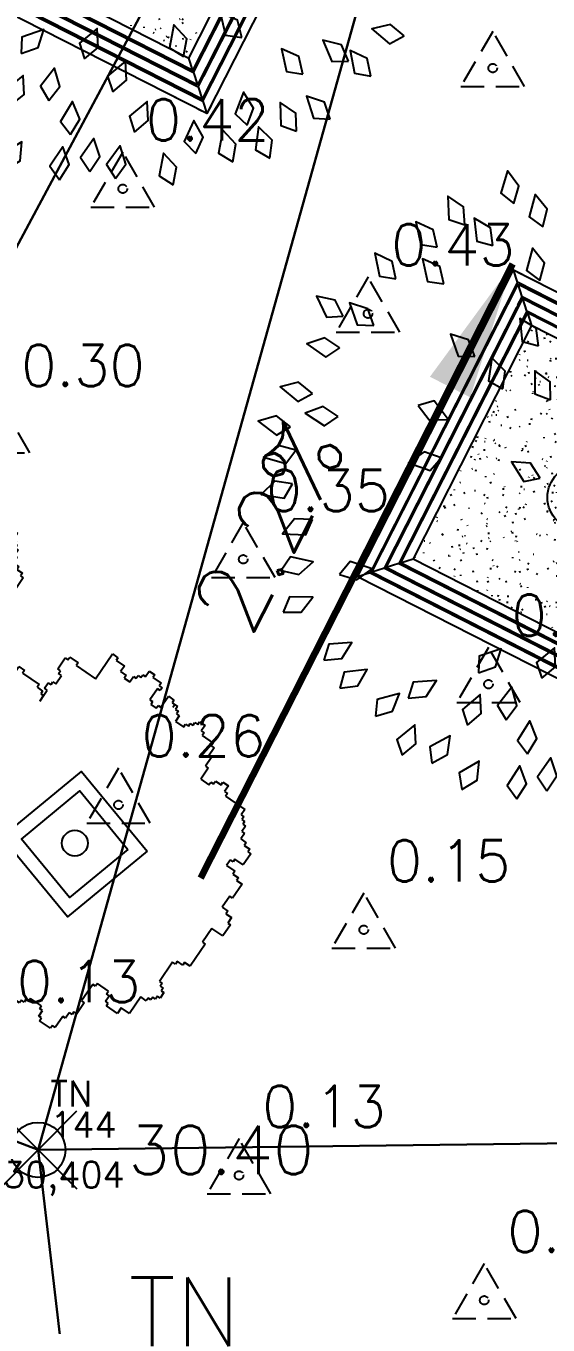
# Model space of a CAD drawing. Header units: metres. Extents: x 543100 to 543604, y 9574012 to 9574398.
# Drawn here: x 543233.79 to 543241.38, y 9574133.65 to 9574152.51 of the extents above; entities that cross this region are included whole.
import ezdxf

# ---------------------------------------------------------------- set-up
doc = ezdxf.new("R2010")
doc.units = ezdxf.units.M
doc.header["$LTSCALE"] = 0.1
doc.linetypes.add('CONTINUO', pattern=[0])
doc.linetypes.add('DASHED2', pattern=[9.524999999999999, 6.35, -3.175])
for name, color, linetype in [('###C_TOPO_TEXT', 7, 'Continuous'), ('_TN', 2, 'CONTINUO'), ('C-TOPO-TEXT', 7, 'Continuous'), ('IMPL_CANTEIRO', 8, 'Continuous'), ('IMPL_VEGETAÇÃO', 8, 'Continuous'), ('IMPL_ÁRVORES', 8, 'Continuous'), ('IMPLANTAÇÃO', 1, 'Continuous'), ('MalhaTriTG', 7, 'CONTINUO'), ('PROJ_PLATOS', 2, 'DASHED2'), ('TOPO_PONTOS', 2, 'Continuous'), ('V-NODE', 1, 'Continuous'), ('V-NODE-TEXT', 1, 'Continuous'), ('XREF_IMPLNTACAO', 2, 'Continuous')]:
    doc.layers.add(name, color=color, linetype=linetype)
doc.layers.get('IMPLANTAÇÃO').off()
doc.styles.add('SIMPLEX', font='simplex', dxfattribs={"height": 0.2})
doc.styles.get("Standard").update_dxf_attribs({"font": 'simplex.shx'})
doc.dimstyles.get("Standard").update_dxf_attribs({"dimtxt": 0.18, "dimasz": 0.18, "dimexe": 0.18, "dimexo": 0.0625, "dimgap": 0.09, "dimtad": 0, "dimtih": 1, "dimtoh": 1, "dimdec": 4, "dimzin": 0, "dimdsep": 46, "dimtxsty": 'Standard', "dimcen": 0.09, "dimadec": 0, "dimazin": 0, "dimtfac": 1, "dimtdec": 4, "dimtofl": 0, "dimtmove": 0, "dimatfit": 3, "dimfxl": 1, "dimtolj": 1, "dimtzin": 0, "dimarcsym": 0})

# ---------------------------------------------------------------- blocks, each defined once
blk = doc.blocks.new('A$C7A5F3391')
at = {"layer": 'IMPL_CANTEIRO', "ltscale": 10}
h = blk.add_hatch(dxfattribs=at)
h.set_pattern_fill('STIPPLE', color=1, scale=1.199999999999999, style=0)
h.set_pattern_definition([(0, (1.314001066493802, 1.12600040435791), (0.5280000000000001, 0.912), [0.024, -0.804, 0.012, -0.3479999999999999, 0.024, -0.8519999999999999]), (10, (1.086001066491008, 1.618000403046608), (0.3227045468060177, 1.141377139893174), [0.01199999999999999, -0.2039999999999996, 0.02399999999999998, -0.6359999999999986, 0.01199999999999999, -0.7919999999999985]), (20, (0.9660010664956644, 1.234000403434038), (0.5338838142368371, 0.8839050135031062), [0.024, -0.6600000000000001, 0.012, -0.4919999999999999, 0.024, -0.384]), (30, (1.314001066493802, 1.162000402808189), (-0.0878770255651225, 1.016207473096821), [0.012, -0.396, 0.024, -0.588, 0.012, -0.7800000000000001]), (40, (0.9780010664835572, 1.426000403240323), (0.1353436692790789, 0.8654814216296473), [0.02399999999999998, -0.5279999999999986, 0.01199999999999999, -0.3359999999999992, 0.02399999999999998, -0.6119999999999985]), (49.99999999999999, (1.158001066418365, 0.9940004032105207), (-0.3209914589391149, 0.942933976102324), [0.012, -0.4440000000000001, 0.024, -0.7320000000000001, 0.012, -0.3720000000000001]), (59.99999999999999, (1.194001066498458, 1.078000403940678), (-0.3978921197972753, 0.8948306325798366), [0.024, -0.4919999999999999, 0.012, -0.5760000000000001, 0.024, -0.4440000000000001]), (70, (1.062001066398807, 0.9340004026889801), (-0.4395690809214816, 0.8623473911932729), [0.01199999999999999, -0.2279999999999996, 0.02399999999999998, -0.3839999999999992, 0.01199999999999999, -0.5279999999999986]), (80, (1.122001066454686, 1.642000403255224), (-0.8342613752752936, 0.6588778018143997), [0.02399999999999998, -0.5279999999999986, 0.01199999999999999, -0.6239999999999986, 0.02399999999999998, -0.5879999999999984]), (90, (1.194001066498458, 1.12600040435791), (-1.056, 0.4440000000000001), [0.012, -0.3720000000000001, 0.024, -0.7320000000000001, 0.012, -0.7440000000000001]), (99.99999999999984, (1.002001066459343, 1.498000403866172), (-0.9564327567144508, 0.5868324990008614), [0.024, -0.4679999999999999, 0.012, -0.3839999999999999, 0.024, -0.8759999999999998]), (109.9999999999999, (0.9180010664276779, 0.814000403508544), (-0.8941034981209792, 0.3513900036253563), [0.012, -0.3119999999999997, 0.02399999999999999, -0.6359999999999995, 0.012, -0.6959999999999995]), (120, (0.5940010664053261, 0.9580004028975964), (-1.167384387633061, 0.101969071343143), [0.02399999999999998, -0.8039999999999985, 0.01199999999999999, -0.3719999999999992, 0.02399999999999998, -0.4919999999999992]), (130, (0.8580010664882138, 0.6940004043281078), (-1.153201201712265, 0.2542105197850551), [0.012, -0.264, 0.024, -0.5160000000000001, 0.012, -0.6720000000000002]), (140, (0.4980010665021837, 1.654000403359532), (-0.8361066983658826, -0.0816675513757016), [0.024, -0.4320000000000001, 0.012, -0.3720000000000001, 0.024, -0.504]), (150, (1.494001066428609, 0.6220004037022591), (-0.9452998889711172, -0.7013074360871939), [0.012, -0.336, 0.024, -0.7440000000000001, 0.012, -0.684]), (160, (0.7020010664127767, 1.294000403955579), (-0.918770361561692, -0.5595042651453135), [0.02399999999999998, -0.5039999999999986, 0.01199999999999999, -0.4559999999999992, 0.02399999999999998, -0.7319999999999985]), (170, (0.7740010664565489, 1.006000403314829), (-0.8459059631251259, -0.5819511161165967), [0.01199999999999999, -0.3959999999999992, 0.02399999999999998, -0.5399999999999985, 0.01199999999999999, -0.5279999999999986])])
h.paths.add_polyline_path([(4.400001066504046, 0.6000004038214684), (4.400001066504046, 4.400000402703881), (0.6000010668067262, 4.400000402703881), (0.6000010664574802, 0.6000004038214684)])
at = {"layer": 'IMPL_CANTEIRO', "color": 1, "ltscale": 10}
for p, q in [((0.1350010664900765, 4.865000404417515), (1.06648076325655e-06, 5.000000404193997)), ((4.86500106647145, 4.865000404417515), (5.000001066480763, 5.000000404193997)), ((0.2900010664016008, 4.710000403225422), (0.1550010665087029, 4.845000403001904)), ((4.71000106644351, 4.710000403225422), (4.845001066452824, 4.845000403001904)), ((0.4450010664295405, 4.555000403895974), (0.3100010665366426, 4.690000403672457)), ((0.465001066448167, 4.535000404343009), (0.6000010664574802, 4.400000402703881)), ((4.535001066396944, 4.535000404343009), (4.400001066504046, 4.400000402703881)), ((4.555001066531986, 4.555000403895974), (4.690001066424884, 4.690000403672457)), ((0.465001066448167, 0.4650004040449858), (0.6000010664574802, 0.6000004038214684)), ((4.535001066396944, 0.4650004040449858), (4.400001066504046, 0.6000004038214684)), ((0.4450010664295405, 0.4450004026293755), (0.3100010665366426, 0.3100004028528929)), ((4.555001066531986, 0.4450004026293755), (4.690001066424884, 0.3100004028528929)), ((0.2900010664016008, 0.2900004032999277), (0.1550010665087029, 0.1550004035234451)), ((4.71000106644351, 0.2900004032999277), (4.845001066452824, 0.1550004035234451)), ((0.1350010664900765, 0.13500040397048), (1.06648076325655e-06, 4.041939973831177e-07)), ((4.86500106647145, 0.13500040397048), (5.000001066480763, 4.041939973831177e-07))]:
    blk.add_line(p, q, dxfattribs=at)
for points in [[(1.06648076325655e-06, 4.865000404417515), (1.06648076325655e-06, 5.000000404193997), (5.000001066480763, 5.000000404193997), (5.000001066480763, 4.041939973831177e-07), (4.86500106647145, 4.041939973831177e-07)], [(5.000001066480763, 0.13500040397048), (5.000001066480763, 4.041939973831177e-07), (1.06648076325655e-06, 4.041939973831177e-07), (1.06648076325655e-06, 5.000000404193997), (0.1350010664900765, 5.000000404193997)], [(1.06648076325655e-06, 4.710000403225422), (1.06648076325655e-06, 4.845000403001904)], [(0.1350010664900765, 4.865000404417515), (0.1350010664900765, 0.13500040397048), (4.86500106647145, 0.13500040397048)], [(4.86500106647145, 0.13500040397048), (4.86500106647145, 4.865000404417515), (0.1350010664900765, 4.865000404417515)], [(0.1550010665087029, 4.845000403001904), (4.845001066452824, 4.845000403001904), (4.845001066452824, 0.1550004035234451), (0.1550010665087029, 0.1550004035234451), (0.1550010665087029, 4.845000403001904)], [(1.06648076325655e-06, 4.555000403895974), (1.06648076325655e-06, 4.690000403672457)], [(0.2900010664016008, 4.710000403225422), (0.2900010664016008, 0.2900004032999277), (4.71000106644351, 0.2900004032999277)], [(0.2900010664016008, 4.575000403448939), (0.2900010665180162, 4.710000403225422), (4.71000106644351, 4.710000403225422), (4.71000106644351, 0.4650004040449858)], [(4.71000106644351, 0.2900004032999277), (4.71000106644351, 4.710000403225422), (0.2900010664016008, 4.710000403225422)], [(4.53500106651336, 0.2900004032999277), (0.2900010665180162, 0.2900004032999277), (0.2900010665180162, 4.535000404343009)], [(4.53500106651336, 0.4650004040449858), (0.465001066448167, 0.4650004040449858), (0.465001066448167, 4.535000404343009)], [(4.535001066396944, 4.041939973831177e-07), (4.400001066504046, 4.041939973831177e-07)]]:
    blk.add_lwpolyline(points, dxfattribs=at)
for points in [[(4.690001066424884, 0.3100004028528929), (0.3100010665366426, 0.3100004028528929), (0.3100010665366426, 4.690000403672457), (4.690001066424884, 4.690000403672457), (4.690001066424884, 0.3100004028528929)], [(4.555001066531986, 0.4450004026293755), (4.555001066531986, 4.555000403895974), (0.4450010664295405, 4.555000403895974), (0.4450010664295405, 0.4450004026293755), (4.555001066531986, 0.4450004026293755)], [(0.465001066448167, 4.535000404343009), (0.465001066448167, 0.4650004040449858), (4.53500106651336, 0.4650004040449858), (4.53500106651336, 4.535000404343009)], [(4.400001066504046, 0.6000004038214684), (4.400001066504046, 4.400000402703881), (0.6000010664574802, 4.400000402703881), (0.6000010664574802, 0.6000004038214684), (4.400001066504046, 0.6000004038214684)]]:
    blk.add_lwpolyline(points, close=True, dxfattribs=at)
blk = doc.blocks.new('A1')
at = {"color": 2, "linetype": 'ByBlock'}
for points in [[(1697.727933368341, 853.670775403324), (1692.859250214816, 832.3606866375999), (1707.792545887601, 814.5976456204514), (1714.364193248543, 842.0886990749716)], [(1759.861394273554, 839.7008025962738), (1742.800807073345, 826.0347745253051), (1743.456346499475, 802.8378089071787), (1765.693130708712, 820.2868775673601)], [(1829.195767984658, 819.1820636788493), (1813.924709166038, 803.5417720763656), (1817.397801477524, 780.5969126167041), (1837.346309520678, 800.6219368595891)], [(1755.932036150572, 807.0357532228765), (1742.01250675928, 790.1813573459126), (1747.378967198566, 767.6041553894854), (1765.595678009137, 789.2165596129848)], [(1860.880802622296, 789.1170304779171), (1841.745952500588, 778.5490850923529), (1838.449833085311, 755.578135120096), (1863.328483180952, 768.9944437962755)], [(1795.177090444821, 764.5984289281654), (1778.40178022775, 750.583689331102), (1779.535263801714, 727.405161318838), (1801.407704111119, 745.3088180399494)], [(1904.731128102356, 775.0446024648809), (1884.124995231383, 767.7499985033039), (1877.1147059351, 745.6279554283492), (1903.853288361216, 754.7927128674567)], [(1881.427402155415, 732.1027003295688), (1859.681637881777, 729.8788084689246), (1847.647092522639, 710.0369672280881), (1875.793467064577, 712.6304531487822)], [(1929.364062429401, 736.6756701841301), (1908.491032152858, 730.1840936478056), (1900.629761009744, 708.349960694052), (1927.703030052524, 716.4729325894283)], [(1940.805315823744, 691.9771648116208), (1918.970845786783, 690.9379934794938), (1905.876077848734, 671.7792879262372), (1934.121784709711, 672.8397656485896)], [(1987.116720691607, 684.6731146766242), (1966.179350102087, 678.3921536315629), (1958.098509204814, 656.6383273883324), (1985.252239449734, 664.4881364855003)], [(1789.237755888362, 677.9905854995447), (1772.756356304956, 663.6313575737635), (1774.369732900194, 640.4812828052087), (1795.866611124067, 658.8341789173725)], [(1842.144852864153, 625.1705891475613), (1821.234224379189, 618.801164117287), (1813.24542767875, 597.0133676911495), (1840.365727402343, 604.977908605628)], [(1951.399176531785, 613.5992564735888), (1931.281397403948, 622.1490472205038), (1911.16361827611, 610.5816832687955), (1937.065258903201, 599.2657837508189)], [(2012.480938907588, 618.3649475157837), (1990.879159690269, 621.7096587886291), (1974.220215177887, 605.5539008812707), (2002.108193076605, 600.9489841831604)], [(2018.904436896495, 586.5117963293449), (1997.222783016476, 589.2920560077752), (1980.990800797985, 572.7073733431491), (2008.989378265828, 568.8312633275424)], [(1919.713674405441, 567.5812651004846), (1899.595895277604, 576.1310558474004), (1879.478116149767, 564.5636918956914), (1905.379756776857, 553.2477923777147)], [(2044.538570533091, 558.2386136556745), (2022.792990591023, 560.4643072185061), (2006.989805501274, 543.4705352167737), (2035.078232597863, 540.3106566881695)], [(1989.578380001241, 545.25707421336), (1967.776784036335, 546.8427514300364), (1952.479834372798, 529.3918982469141), (1980.648991574103, 527.0588419586951)], [(1899.595895277604, 518.7971649563202), (1879.478116149767, 527.3469557032353), (1859.36033702193, 515.779591751527), (1885.26197764902, 504.4636922335504)], [(1964.58937080906, 502.9983754708467), (1943.090496970346, 506.950891444189), (1925.982611065867, 491.2713128239882), (1953.729648135955, 485.8818320598472)], [(2064.413029571505, 493.4439551804332), (2045.784321432687, 504.8805277409156), (2024.17452995056, 496.4220492768701), (2048.113343840594, 481.3928191364343)], [(1928.840477847009, 447.0518024302787), (1912.988296212271, 462.1027923070845), (1890.094214993406, 458.3093781493918), (1910.39606976075, 438.6426737462253)], [(1991.634734787459, 463.9779184025687), (1971.516955659622, 472.5277091494844), (1951.399176531785, 460.9603451977754), (1977.300817158875, 449.6444456797995)], [(2052.781049345781, 446.1636626359495), (2034.707317164193, 458.4585462824401), (2012.725750997397, 451.0194808382789), (2035.935842473293, 434.887642047972)], [(2060.538128300302, 409.4101362825501), (2040.420349172464, 417.9599270294652), (2020.302570044627, 406.3925630777569), (2046.204210671717, 395.0766635597803)], [(1683.145728019312, 406.6066364572472), (1672.341899254213, 387.6039723580491), (1681.522096362743, 366.2907622085611), (1695.738031293999, 390.7213119998814)], [(1994.866913632933, 384.6585699560381), (1983.375456224653, 403.2534715552995), (1960.270752928249, 405.4217961188431), (1974.888176513747, 381.2293283489356)], [(1592.611716881266, 374.5063733399847), (1573.256337759834, 364.3479651025646), (1569.472196763241, 341.4523493050891), (1594.630681965872, 354.336261420005)], [(2032.721717842461, 358.8430851264791), (2017.828706599799, 374.8437780795495), (1994.744143173223, 372.4706204294775), (2013.793462005333, 351.5883786650391)], [(1540.629021322103, 331.5928971418144), (1522.462362812728, 319.4357396839113), (1521.131972787046, 296.267679596643), (1544.779350979022, 311.7514153771805)], [(1606.985857690039, 316.7041015266496), (1586.343054850017, 309.5139242158712), (1579.220846895336, 287.4276592605177), (1606.005489661047, 296.456916206088)], [(2021.972148964042, 304.8519490560146), (2009.706555777216, 322.9455717620334), (1986.530953124968, 324.1373718848881), (2002.155844833067, 300.5830234925842)], [(1468.695821488649, 296.9764237648368), (1447.325351555455, 292.3800149833016), (1437.540509518877, 271.3375386046305), (1465.23239448503, 277.0035845007752)], [(1715.857532978009, 287.5641898499521), (1718.972552247348, 265.9280946892234), (1739.291862041907, 254.718518635665), (1735.5447154313, 282.7346472289332)], [(2000.334241244043, 271.8255011096674), (1988.864301776881, 290.4336833817789), (1965.762122218619, 292.6287336056992), (1980.351550606194, 268.4193728458674)], [(1408.722477222235, 270.5294687535088), (1387.437419554296, 265.5524938766379), (1378.029580756564, 244.338783334076), (1405.615962417985, 250.4980134731655)], [(1671.843397682925, 233.816734639505), (1681.077099814987, 253.6299298333361), (1670.205446352293, 274.1320296481049), (1658.009191599718, 248.6330896880565)], [(1898.584445394228, 241.6492500640431), (1895.030641145782, 263.2176165811495), (1874.487856902967, 274.012196766636), (1878.803236116678, 246.0779512726597)], [(1587.46146013366, 268.3371352445852), (1572.597980596469, 252.3090057560904), (1576.660435096425, 229.4611303786397), (1596.086968365503, 249.9929197361527)], [(1399.484493639404, 226.1499623564425), (1377.989261559991, 222.1776888632583), (1367.595929928404, 201.4290117144955), (1395.441039081256, 206.286425155994)], [(1456.881544207616, 226.597870043015), (1438.726776224497, 214.4229631303681), (1437.419030236507, 191.253613846053), (1461.051264039074, 206.7604540972677)], [(1970.703144883132, 201.11621048416), (1961.046491534319, 220.7267434945948), (1938.255906002659, 225.0991749636723), (1950.487733852704, 199.6172802828852)], [(1926.784128737117, 176.1424777635078), (1921.150016747493, 197.2631013561219), (1899.65498624106, 206.0091066931456), (1906.666035112913, 178.6268174756171)], [(1525.477038376965, 194.660372954268), (1508.833104651716, 180.4898602958648), (1510.182612791601, 157.3229059511927), (1531.887202041419, 175.4296829855665)], [(1449.706807588482, 184.6098865815144), (1430.88435853743, 173.4950599713935), (1428.251391675953, 150.4386849021396), (1452.73319627521, 164.5661692018895)], [(1854.059607430795, 181.689692891308), (1863.443515862644, 161.9471950403479), (1886.171306709308, 157.2592883584618), (1874.293852802779, 182.9082777688494)], [(1489.423864401171, 167.0328251116281), (1472.599404096473, 153.0771275544263), (1473.651421581471, 129.8947591456765), (1495.586647789927, 147.7214363531586)], [(1727.893521173844, 152.6797881674808), (1725.568208178081, 130.9446351124817), (1742.489388270781, 115.0637469100507), (1745.777940678246, 143.1373998989168)], [(1546.671740231067, 139.7478418290601), (1529.675972884026, 126.001284036735), (1530.44120754501, 102.8076779837438), (1552.595223347572, 120.3617132148706)], [(1609.67055784816, 141.3127153802063), (1594.622913062119, 125.4573583913016), (1598.421157707667, 102.5640780793781), (1618.083578051616, 122.8700820017088)], [(1826.394427154574, 140.5578169522853), (1833.359329456987, 119.8379208432227), (1855.366706658847, 112.4755642556377), (1846.62973284139, 139.3569678199784)], [(1652.755333459378, 116.6858856230404), (1649.90491956071, 95.01334309894253), (1666.436983476784, 78.72777253778105), (1670.403685562856, 106.7136590457382)], [(1717.187932051683, 112.2118516395001), (1712.722696674371, 90.81358928299909), (1727.988897319411, 73.33583016768114), (1734.040025481794, 100.9461256575582)], [(1788.057902651291, 125.4503555393343), (1792.409507954251, 104.0286961699082), (1813.338657268484, 94.00374455854143), (1807.989809083597, 121.7586430842235)], [(1616.43291926443, 102.7645755935911), (1603.125618189906, 85.42272745204417), (1609.296796864842, 63.05208822135336), (1626.728211219455, 85.30271434004192)], [(1765.401306275646, 106.8501379696242), (1761.503572621711, 85.34126465614168), (1777.226683585926, 68.27337880479098), (1782.545459848583, 96.03405581641562)]]:
    blk.add_lwpolyline(points, close=True, dxfattribs=at)
at = {"color": 2}
blk.add_circle((1681.969863915083, 460.757474932687), 40, dxfattribs=at)
blk = doc.blocks.new('Arv-sup')
at = {"layer": 'IMPL_VEGETAÇÃO', "color": 2}
for p, q in [((-0.415055821887476, 2.138491807605618), (-0.3374561002065271, 2.138491807605618)), ((-0.415055821887476, 2.060930780092463), (-0.415055821887476, 2.138491807605618)), ((-0.3374561002065271, 2.138491807605618), (-0.3374561002065271, 2.09971129384904)), ((-0.8806546373597381, 2.060930780092463), (-0.8030544302922191, 2.060930780092463)), ((-0.8806546373597381, 1.71190549425117), (-0.8806546373597381, 2.060930780092463)), ((-0.8030544302922191, 2.060930780092463), (-0.8030544302922191, 2.022150266335885)), ((-0.8030544302922191, 2.022150266335885), (-0.6866548477707966, 2.022150266335885)), ((-0.6866548477707966, 2.022150266335885), (-0.6866548477707966, 1.94458890780669)), ((-0.5314554044088986, 1.983369752579293), (-0.492655543568425, 1.983369752579293)), ((-0.5314554044088986, 1.905808394050112), (-0.5314554044088986, 1.983369752579293)), ((-0.492655543568425, 2.022150266335885), (-0.4538556827279496, 2.022150266335885)), ((-0.492655543568425, 1.983369752579293), (-0.492655543568425, 2.022150266335885)), ((-0.4538556827279496, 2.060930780092463), (-0.415055821887476, 2.060930780092463)), ((-0.4538556827279496, 2.022150266335885), (-0.4538556827279496, 2.060930780092463)), ((-0.3374561002065271, 2.09971129384904), (-0.2210565176851027, 2.09971129384904)), ((-0.2210565176851027, 2.09971129384904), (-0.2210565176851027, 2.060930780092463)), ((-0.2210565176851027, 2.060930780092463), (-0.1822566568446291, 2.060930780092463)), ((-0.2210565176851027, 2.022150266335885), (-0.2210565176851027, 1.86702788029352)), ((-0.1822566568446291, 2.022150266335885), (-0.2210565176851027, 2.022150266335885)), ((-0.1822566568446291, 2.060930780092463), (-0.1822566568446291, 2.022150266335885)), ((-0.06585707432320476, 2.022150266335885), (0.01174264735774422, 2.022150266335885)), ((-0.06585707432320476, 1.86702788029352), (-0.06585707432320476, 2.022150266335885)), ((0.01174264735774422, 2.022150266335885), (0.01174264735774422, 1.983369752579293)), ((0.01174264735774422, 1.983369752579293), (0.05054250819821782, 1.983369752579293)), ((0.01174264735774422, 1.983369752579293), (0.08934236903869142, 1.983369752579293)), ((0.05054250819821782, 1.983369752579293), (0.05054250819821782, 1.94458890780669)), ((0.08934236903869142, 1.983369752579293), (0.08934236903869142, 1.94458890780669)), ((0.3997412557624873, 1.983369752579293), (0.4773414628300063, 1.983369752579293)), ((0.3997412557624873, 1.94458890780669), (0.3997412557624873, 1.983369752579293)), ((0.4773414628300063, 1.983369752579293), (0.4773414628300063, 1.905808394050112)), ((-0.6866548477707966, 1.94458890780669), (-0.6090551260898476, 1.94458890780669)), ((-0.6090551260898476, 1.94458890780669), (-0.6090551260898476, 1.905808394050112)), ((-0.6090551260898476, 1.905808394050112), (-0.5314554044088986, 1.905808394050112)), ((-0.2210565176851027, 1.86702788029352), (-0.1822566568446291, 1.86702788029352)), ((-0.1822566568446291, 1.86702788029352), (-0.1822566568446291, 1.828247366536942)), ((-0.1822566568446291, 1.828247366536942), (-0.1046569351636801, 1.828247366536942)), ((-0.1046569351636801, 1.86702788029352), (-0.06585707432320476, 1.86702788029352)), ((-0.1046569351636801, 1.828247366536942), (-0.1046569351636801, 1.86702788029352)), ((0.08934236903869142, 1.94458890780669), (0.1281422298791668, 1.94458890780669)), ((0.1281422298791668, 1.94458890780669), (0.1281422298791668, 1.905808394050112)), ((0.1281422298791668, 1.905808394050112), (0.1669420907196404, 1.905808394050112)), ((0.1669420907196404, 1.905808394050112), (0.1669420907196404, 1.828247366536942)), ((0.1669420907196404, 1.828247366536942), (0.2833416732410647, 1.828247366536942)), ((0.2833416732410647, 1.86702788029352), (0.3221415340815383, 1.86702788029352)), ((0.2833416732410647, 1.828247366536942), (0.2833416732410647, 1.86702788029352)), ((0.3221415340815383, 1.905808394050112), (0.3609413949220137, 1.905808394050112)), ((0.3221415340815383, 1.86702788029352), (0.3221415340815383, 1.905808394050112)), ((0.3609413949220137, 1.94458890780669), (0.3997412557624873, 1.94458890780669)), ((0.3609413949220137, 1.905808394050112), (0.3609413949220137, 1.94458890780669)), ((0.4773414628300063, 1.905808394050112), (0.5161413236704799, 1.905808394050112)), ((0.5161413236704799, 1.905808394050112), (0.5161413236704799, 1.86702788029352)), ((0.5161413236704799, 1.86702788029352), (0.6713407670323779, 1.86702788029352)), ((0.6713407670323779, 1.86702788029352), (0.6713407670323779, 1.828247366536942)), ((0.6713407670323779, 1.828247366536942), (0.7101406278728533, 1.828247366536942)), ((0.7101406278728533, 1.828247366536942), (0.7101406278728533, 1.71190549425117)), ((-1.307453106604957, 1.71190549425117), (-1.268653245764483, 1.71190549425117)), ((-1.307453106604957, 1.556783108208819), (-1.307453106604957, 1.71190549425117)), ((-1.268653245764483, 1.750686008007747), (-1.152253663243059, 1.750686008007747)), ((-1.268653245764483, 1.71190549425117), (-1.268653245764483, 1.750686008007747)), ((-1.152253663243059, 1.750686008007747), (-1.152253663243059, 1.71190549425117)), ((-1.152253663243059, 1.71190549425117), (-0.8806546373597381, 1.71190549425117)), ((0.7101406278728533, 1.71190549425117), (0.7489404887133269, 1.71190549425117)), ((0.7489404887133269, 1.71190549425117), (0.7489404887133269, 1.595563621965397)), ((-1.268653245764483, 1.556783108208819), (-1.307453106604957, 1.556783108208819)), ((-1.268653245764483, 1.518002594452227), (-1.268653245764483, 1.556783108208819)), ((-1.229853384924008, 1.518002594452227), (-1.268653245764483, 1.518002594452227)), ((-1.229853384924008, 1.401660722166454), (-1.229853384924008, 1.518002594452227)), ((0.7489404887133269, 1.595563621965397), (0.7877403495538022, 1.595563621965397)), ((0.7877403495538022, 1.595563621965397), (0.7877403495538022, 1.440441235923046)), ((0.9429397929157002, 1.518002594452227), (1.020539514596647, 1.518002594452227)), ((0.9429397929157002, 1.479221749679624), (0.9429397929157002, 1.518002594452227)), ((1.020539514596647, 1.556783108208819), (1.098139236277596, 1.556783108208819)), ((1.020539514596647, 1.518002594452227), (1.020539514596647, 1.556783108208819)), ((1.098139236277596, 1.556783108208819), (1.098139236277596, 1.479221749679624)), ((-1.307453106604957, 1.362880208409877), (-1.268653245764483, 1.362880208409877)), ((-1.307453106604957, 1.285318849880682), (-1.307453106604957, 1.362880208409877)), ((-1.268653245764483, 1.401660722166454), (-1.229853384924008, 1.401660722166454)), ((-1.268653245764483, 1.362880208409877), (-1.268653245764483, 1.401660722166454)), ((0.7877403495538022, 1.440441235923046), (0.9041399320752248, 1.440441235923046)), ((0.9041399320752248, 1.479221749679624), (0.9429397929157002, 1.479221749679624)), ((0.9041399320752248, 1.440441235923046), (0.9041399320752248, 1.479221749679624)), ((1.098139236277596, 1.479221749679624), (1.136939097118072, 1.479221749679624)), ((1.136939097118072, 1.479221749679624), (1.136939097118072, 1.440441235923046)), ((1.136939097118072, 1.440441235923046), (1.408538123001392, 1.440441235923046)), ((1.408538123001392, 1.440441235923046), (1.408538123001392, 1.362880208409877)), ((1.408538123001392, 1.362880208409877), (1.447337983841868, 1.362880208409877)), ((1.447337983841868, 1.362880208409877), (1.447337983841868, 1.324099363637274)), ((-1.695451715009701, 0.7811711779970381), (-1.695451715009701, 1.324099363637274)), ((-1.695451715009701, 1.324099363637274), (-1.617851993328753, 1.324099363637274)), ((-1.617851993328753, 1.324099363637274), (-1.617851993328753, 1.285318849880682)), ((-1.617851993328753, 1.285318849880682), (-1.385052828285906, 1.285318849880682)), ((-1.385052828285906, 1.285318849880682), (-1.385052828285906, 1.246538336124104)), ((-1.385052828285906, 1.246538336124104), (-1.307453106604957, 1.246538336124104)), ((-1.268653245764483, 1.285318849880682), (-1.307453106604957, 1.285318849880682)), ((-1.307453106604957, 1.246538336124104), (-1.307453106604957, 1.207757822367526)), ((-1.307453106604957, 1.207757822367526), (-1.268653245764483, 1.207757822367526)), ((-1.268653245764483, 1.130196463838331), (-1.268653245764483, 1.285318849880682)), ((-1.268653245764483, 1.207757822367526), (-1.268653245764483, 1.130196463838331)), ((1.447337983841868, 1.324099363637274), (1.486137844682341, 1.324099363637274)), ((1.486137844682341, 1.324099363637274), (1.486137844682341, 1.285318849880682)), ((1.486137844682341, 1.285318849880682), (1.524937705522817, 1.285318849880682)), ((1.524937705522817, 1.285318849880682), (1.524937705522817, 1.207757822367526)), ((1.524937705522817, 1.207757822367526), (1.56373756636329, 1.207757822367526)), ((1.56373756636329, 1.207757822367526), (1.56373756636329, 1.130196463838331)), ((1.56373756636329, 1.130196463838331), (1.641337288044239, 1.130196463838331)), ((1.641337288044239, 1.130196463838331), (1.641337288044239, 1.091415950081753)), ((1.641337288044239, 1.091415950081753), (1.718937009725188, 1.091415950081753)), ((1.718937009725188, 1.091415950081753), (1.718937009725188, 1.052635436325176)), ((1.718937009725188, 1.052635436325176), (1.757736870565662, 1.052635436325176)), ((1.757736870565662, 1.052635436325176), (1.757736870565662, 0.8975130502828108)), ((-1.928250880052548, 0.7811711779970381), (-1.695451715009701, 0.7811711779970381)), ((-1.928250880052548, 0.7036101504838825), (-1.928250880052548, 0.7811711779970381)), ((1.602537427203764, 0.8587322055102078), (1.602537427203764, 0.7811711779970381)), ((1.641337288044239, 0.8587322055102078), (1.602537427203764, 0.8587322055102078)), ((1.602537427203764, 0.7811711779970381), (1.718937009725188, 0.7811711779970381)), ((1.641337288044239, 0.8975130502828108), (1.641337288044239, 0.8587322055102078)), ((1.757736870565662, 0.8975130502828108), (1.641337288044239, 0.8975130502828108)), ((1.718937009725188, 0.7811711779970381), (1.718937009725188, 0.7423906642404603)), ((-1.889451019212073, 0.7036101504838825), (-1.928250880052548, 0.7036101504838825)), ((-1.889451019212073, 0.6648293057112653), (-1.889451019212073, 0.7036101504838825)), ((-1.850651158371599, 0.6648293057112653), (-1.889451019212073, 0.6648293057112653)), ((-1.850651158371599, 0.470926405912337), (-1.850651158371599, 0.6648293057112653)), ((1.718937009725188, 0.7423906642404603), (1.796536731406137, 0.7423906642404603)), ((1.796536731406137, 0.7423906642404603), (1.796536731406137, 0.7036101504838825)), ((1.796536731406137, 0.7036101504838825), (1.874136938473656, 0.7036101504838825)), ((1.874136938473656, 0.7036101504838825), (1.874136938473656, 0.5097069196689148)), ((-1.889451019212073, 0.470926405912337), (-1.850651158371599, 0.470926405912337)), ((-1.889451019212073, 0.1994621475841996), (-1.889451019212073, 0.470926405912337)), ((1.835337077633181, 0.5097069196689148), (1.835337077633181, 0.3545845336265643)), ((1.874136938473656, 0.5097069196689148), (1.835337077633181, 0.5097069196689148)), ((1.835337077633181, 0.3545845336265643), (1.91293679931413, 0.3545845336265643)), ((1.91293679931413, 0.3545845336265643), (1.91293679931413, 0.3158040198699723)), ((1.91293679931413, 0.3158040198699723), (1.990536520995079, 0.3158040198699723)), ((1.990536520995079, 0.3158040198699723), (1.990536520995079, 0.2382429923568168)), ((-2.005850601733496, 0.1606816338276218), (-1.928250880052548, 0.1606816338276218)), ((-1.928250880052548, 0.1606816338276218), (-2.005850601733496, 0.1606816338276218)), ((-1.928250880052548, 0.1606816338276218), (-1.928250880052548, 0.121901120071044)), ((-1.928250880052548, -0.4210273965852167), (-1.928250880052548, 0.1606816338276218)), ((-1.850651158371599, 0.1994621475841996), (-1.889451019212073, 0.1994621475841996)), ((-1.850651158371599, 0.121901120071044), (-1.850651158371599, 0.1994621475841996)), ((1.990536520995079, 0.2382429923568168), (2.029336381835552, 0.2382429923568168)), ((2.029336381835552, 0.2382429923568168), (2.029336381835552, 0.08312060631445206)), ((-1.928250880052548, 0.121901120071044), (-1.850651158371599, 0.121901120071044)), ((1.874136938473656, 0.08312060631445206), (1.874136938473656, -0.1107826245005015)), ((2.029336381835552, 0.08312060631445206), (1.874136938473656, 0.08312060631445206)), ((1.874136938473656, -0.1107826245005015), (1.91293679931413, -0.1107826245005015)), ((1.91293679931413, -0.1107826245005015), (1.91293679931413, -0.4210273965852167)), ((-1.889451019212073, -0.4210273965852167), (-1.928250880052548, -0.4210273965852167)), ((-1.889451019212073, -0.4598079103417945), (-1.889451019212073, -0.4210273965852167)), ((1.835337077633181, -0.4210273965852167), (1.835337077633181, -0.4598079103417945)), ((1.91293679931413, -0.4210273965852167), (1.835337077633181, -0.4210273965852167)), ((-1.850651158371599, -0.4598079103417945), (-1.889451019212073, -0.4598079103417945)), ((-1.850651158371599, -0.4985884240983864), (-1.850651158371599, -0.4598079103417945)), ((-1.811851297531124, -0.4985884240983864), (-1.850651158371599, -0.4985884240983864)), ((-1.811851297531124, -0.653710810140737), (-1.811851297531124, -0.4985884240983864)), ((1.718937009725188, -0.4985884240983864), (1.718937009725188, -0.7700526824265097)), ((1.757736870565662, -0.4985884240983864), (1.718937009725188, -0.4985884240983864)), ((1.757736870565662, -0.4598079103417945), (1.757736870565662, -0.4985884240983864)), ((1.835337077633181, -0.4598079103417945), (1.757736870565662, -0.4598079103417945)), ((-1.928250880052548, -0.653710810140737), (-1.811851297531124, -0.653710810140737)), ((-1.928250880052548, -0.8476137099396652), (-1.928250880052548, -0.653710810140737)), ((-1.734251575850176, -0.8476137099396652), (-1.928250880052548, -0.8476137099396652)), ((-1.734251575850176, -0.8088331961830875), (-1.734251575850176, -0.8476137099396652)), ((-1.656651854169227, -0.8088331961830875), (-1.734251575850176, -0.8088331961830875)), ((-1.656651854169227, -0.7700526824265097), (-1.656651854169227, -0.8088331961830875)), ((-1.579052132488278, -0.7700526824265097), (-1.656651854169227, -0.7700526824265097)), ((-1.579052132488278, -0.8863942236962572), (-1.579052132488278, -0.7700526824265097)), ((-1.540252271647804, -0.8863942236962572), (-1.579052132488278, -0.8863942236962572)), ((-1.540252271647804, -0.963955582225438), (-1.540252271647804, -0.8863942236962572)), ((-1.307453106604957, -0.8863942236962572), (-1.307453106604957, -0.9251750684688602)), ((-1.268653245764483, -0.8863942236962572), (-1.307453106604957, -0.8863942236962572)), ((-1.268653245764483, -0.8088331961830875), (-1.268653245764483, -0.8863942236962572)), ((-1.113453802402585, -0.8088331961830875), (-1.268653245764483, -0.8088331961830875)), ((-1.113453802402585, -0.8476137099396652), (-1.113453802402585, -0.8088331961830875)), ((-1.07465394156211, -0.8476137099396652), (-1.113453802402585, -0.8476137099396652)), ((-1.07465394156211, -1.15785848202438), (-1.07465394156211, -0.8476137099396652)), ((1.718937009725188, -0.7700526824265097), (1.757736870565662, -0.7700526824265097)), ((1.757736870565662, -0.7700526824265097), (1.757736870565662, -0.8088331961830875)), ((1.757736870565662, -0.8088331961830875), (1.796536731406137, -0.8088331961830875)), ((1.796536731406137, -0.8088331961830875), (1.796536731406137, -0.8476137099396652)), ((1.796536731406137, -0.8476137099396652), (1.835337077633181, -0.8476137099396652)), ((1.835337077633181, -0.8476137099396652), (1.835337077633181, -0.9251750684688602)), ((-1.501452410807329, -0.963955582225438), (-1.540252271647804, -0.963955582225438)), ((-1.501452410807329, -1.00273609598203), (-1.501452410807329, -0.963955582225438)), ((-1.42385268912638, -1.00273609598203), (-1.501452410807329, -1.00273609598203)), ((-1.42385268912638, -0.963955582225438), (-1.42385268912638, -1.00273609598203)), ((-1.385052828285906, -0.963955582225438), (-1.42385268912638, -0.963955582225438)), ((-1.385052828285906, -0.9251750684688602), (-1.385052828285906, -0.963955582225438)), ((-1.307453106604957, -0.9251750684688602), (-1.385052828285906, -0.9251750684688602)), ((1.641337288044239, -1.041516609738608), (1.641337288044239, -1.274200354310153)), ((1.718937009725188, -1.041516609738608), (1.641337288044239, -1.041516609738608)), ((1.718937009725188, -1.00273609598203), (1.718937009725188, -1.041516609738608)), ((1.757736870565662, -1.00273609598203), (1.718937009725188, -1.00273609598203)), ((1.757736870565662, -0.963955582225438), (1.757736870565662, -1.00273609598203)), ((1.796536731406137, -0.963955582225438), (1.757736870565662, -0.963955582225438)), ((1.796536731406137, -0.9251750684688602), (1.796536731406137, -0.963955582225438)), ((1.835337077633181, -0.9251750684688602), (1.796536731406137, -0.9251750684688602)), ((-1.346252967445432, -1.196638995780958), (-1.113453802402585, -1.196638995780958)), ((-1.346252967445432, -1.235419840553575), (-1.346252967445432, -1.196638995780958)), ((-1.113453802402585, -1.15785848202438), (-1.07465394156211, -1.15785848202438)), ((-1.113453802402585, -1.196638995780958), (-1.113453802402585, -1.15785848202438)), ((-1.113453802402585, -1.15785848202438), (-1.113453802402585, -1.196638995780958)), ((-1.113453802402585, -1.196638995780958), (-1.113453802402585, -1.15785848202438)), ((1.29213854047997, -1.196638995780958), (1.136939097118072, -1.196638995780958)), ((1.136939097118072, -1.196638995780958), (1.136939097118072, -1.235419840553575)), ((1.29213854047997, -1.235419840553575), (1.29213854047997, -1.196638995780958)), ((-1.462652549966855, -1.312980868066731), (-1.385052828285906, -1.312980868066731)), ((-1.462652549966855, -1.429322740352504), (-1.462652549966855, -1.312980868066731)), ((-1.385052828285906, -1.235419840553575), (-1.346252967445432, -1.235419840553575)), ((-1.385052828285906, -1.312980868066731), (-1.385052828285906, -1.235419840553575)), ((1.098139236277596, -1.235419840553575), (1.098139236277596, -1.468103254109096)), ((1.136939097118072, -1.235419840553575), (1.098139236277596, -1.235419840553575)), ((1.330938401320443, -1.235419840553575), (1.29213854047997, -1.235419840553575)), ((1.330938401320443, -1.312980868066731), (1.330938401320443, -1.235419840553575)), ((1.369738262160919, -1.312980868066731), (1.330938401320443, -1.312980868066731)), ((1.369738262160919, -1.351761381823323), (1.369738262160919, -1.312980868066731)), ((1.524937705522817, -1.351761381823323), (1.369738262160919, -1.351761381823323)), ((1.524937705522817, -1.274200354310153), (1.524937705522817, -1.351761381823323)), ((1.641337288044239, -1.274200354310153), (1.524937705522817, -1.274200354310153)), ((-1.385052828285906, -1.429322740352504), (-1.462652549966855, -1.429322740352504)), ((-1.385052828285906, -1.545664612638276), (-1.385052828285906, -1.429322740352504)), ((-1.229853384924008, -1.506883767865673), (-1.229853384924008, -1.545664612638276)), ((-1.152253663243059, -1.506883767865673), (-1.229853384924008, -1.506883767865673)), ((-1.152253663243059, -1.468103254109096), (-1.152253663243059, -1.506883767865673)), ((-1.07465394156211, -1.468103254109096), (-1.152253663243059, -1.468103254109096)), ((-1.07465394156211, -1.662006153908024), (-1.07465394156211, -1.468103254109096)), ((1.098139236277596, -1.468103254109096), (1.136939097118072, -1.468103254109096)), ((1.136939097118072, -1.468103254109096), (1.136939097118072, -1.623225640151446)), ((-1.229853384924008, -1.545664612638276), (-1.385052828285906, -1.545664612638276)), ((1.098139236277596, -1.623225640151446), (1.098139236277596, -1.662006153908024)), ((1.136939097118072, -1.623225640151446), (1.098139236277596, -1.623225640151446)), ((-1.035854080721636, -1.662006153908024), (-1.07465394156211, -1.662006153908024)), ((-1.035854080721636, -1.700786998680641), (-1.035854080721636, -1.662006153908024)), ((-0.9970542198811607, -1.700786998680641), (-1.035854080721636, -1.700786998680641)), ((-0.9970542198811607, -1.778348026193797), (-0.9970542198811607, -1.700786998680641)), ((-0.9582543590406871, -1.778348026193797), (-0.9970542198811607, -1.778348026193797)), ((-0.9582543590406871, -1.855909053706966), (-0.9582543590406871, -1.778348026193797)), ((0.5937410453514289, -1.778348026193797), (0.5937410453514289, -1.817128539950389)), ((0.7489404887133269, -1.778348026193797), (0.5937410453514289, -1.778348026193797)), ((0.7489404887133269, -1.817128539950389), (0.7489404887133269, -1.778348026193797)), ((1.020539514596647, -1.739567512437219), (1.020539514596647, -1.894689898479569)), ((1.059339375437123, -1.739567512437219), (1.020539514596647, -1.739567512437219)), ((1.059339375437123, -1.662006153908024), (1.059339375437123, -1.739567512437219)), ((1.098139236277596, -1.662006153908024), (1.059339375437123, -1.662006153908024)), ((-0.9194544982002117, -1.855909053706966), (-0.9582543590406871, -1.855909053706966)), ((-0.9194544982002117, -1.894689898479569), (-0.9194544982002117, -1.855909053706966)), ((-0.8806546373597381, -1.894689898479569), (-0.9194544982002117, -1.894689898479569)), ((-0.8806546373597381, -1.933470412236161), (-0.8806546373597381, -1.894689898479569)), ((-0.6090551260898476, -1.933470412236161), (-0.8806546373597381, -1.933470412236161)), ((-0.6090551260898476, -1.894689898479569), (-0.6090551260898476, -1.933470412236161)), ((-0.5314554044088986, -1.894689898479569), (-0.6090551260898476, -1.894689898479569)), ((-0.5314554044088986, -1.855909053706966), (-0.5314554044088986, -1.894689898479569)), ((-0.2986562393660517, -1.855909053706966), (-0.5314554044088986, -1.855909053706966)), ((-0.1434567960041537, -1.817128539950389), (-0.2986562393660517, -1.817128539950389)), ((-0.2986562393660517, -1.817128539950389), (-0.2986562393660517, -1.855909053706966)), ((-0.1822566568446291, -2.204934670564285), (-0.1822566568446291, -1.894689898479569)), ((-0.1822566568446291, -1.894689898479569), (-0.1434567960041537, -1.894689898479569)), ((-0.1434567960041537, -1.894689898479569), (-0.1434567960041537, -1.817128539950389)), ((0.4385411166029627, -1.894689898479569), (0.4385411166029627, -2.011031439749317)), ((0.5161413236704799, -1.894689898479569), (0.4385411166029627, -1.894689898479569)), ((0.5161413236704799, -1.855909053706966), (0.5161413236704799, -1.894689898479569)), ((0.5549411845109553, -1.855909053706966), (0.5161413236704799, -1.855909053706966)), ((0.5549411845109553, -1.817128539950389), (0.5549411845109553, -1.855909053706966)), ((0.5937410453514289, -1.817128539950389), (0.5549411845109553, -1.817128539950389)), ((0.7877403495538022, -1.817128539950389), (0.7489404887133269, -1.817128539950389)), ((0.7877403495538022, -1.894689898479569), (0.7877403495538022, -1.817128539950389)), ((0.8265402103942758, -1.894689898479569), (0.7877403495538022, -1.894689898479569)), ((0.8265402103942758, -1.933470412236161), (0.8265402103942758, -1.894689898479569)), ((0.9817396537561738, -1.933470412236161), (0.8265402103942758, -1.933470412236161)), ((0.9817396537561738, -1.894689898479569), (0.9817396537561738, -1.933470412236161)), ((1.020539514596647, -1.894689898479569), (0.9817396537561738, -1.894689898479569)), ((0.1669420907196404, -2.088592798278512), (0.1669420907196404, -2.12737331203509)), ((0.2057419515601158, -2.088592798278512), (0.1669420907196404, -2.088592798278512)), ((0.2057419515601158, -2.049812284521934), (0.2057419515601158, -2.088592798278512)), ((0.3997412557624873, -2.049812284521934), (0.2057419515601158, -2.049812284521934)), ((0.3997412557624873, -2.011031439749317), (0.3997412557624873, -2.049812284521934)), ((0.4385411166029627, -2.011031439749317), (0.3997412557624873, -2.011031439749317)), ((0.01174264735774422, -2.204934670564285), (-0.1822566568446291, -2.204934670564285)), ((0.01174264735774422, -2.166153825791667), (0.01174264735774422, -2.204934670564285)), ((0.1281422298791668, -2.166153825791667), (0.01174264735774422, -2.166153825791667)), ((0.1281422298791668, -2.12737331203509), (0.1281422298791668, -2.166153825791667)), ((0.1669420907196404, -2.12737331203509), (0.1281422298791668, -2.12737331203509))]:
    blk.add_line(p, q, dxfattribs=at)
blk.add_circle((0, 1.4210854715202e-14), 0.15, dxfattribs=at)
blk = doc.blocks.new('A$C00972E22')
at = {"layer": 'IMPL_CANTEIRO'}
for points in [[(122.9311198102077, 57.71795950643718), (122.3327114185086, 56.34249326214194), (120.957245171885, 56.94090165384114), (121.5556535635842, 58.31636789999902)], [(122.6679365256568, 57.61435179598629), (122.2291037050309, 56.60567654669285), (121.2204284573672, 57.04450936801732), (121.6592612777604, 58.05318461544812)]]:
    blk.add_lwpolyline(points, close=True, dxfattribs=at)
for p in [(113.849798666779, 67.65472428686917), (123.849798666779, 62.65472428686917)]:
    blk.add_blockref('A$C7A5F3391', p, dxfattribs=at)
at = {"layer": 'IMPL_VEGETAÇÃO', "xscale": 0.01191695927106706, "yscale": 0.01191695927106706, "zscale": 0.01191695927106706, "rotation": 270.0000000000018}
for p in [(110.7221410917118, 90.19363564066589), (120.7221410917118, 85.19363564066589)]:
    blk.add_blockref('A1', p, dxfattribs=at)
at = {"layer": 'IMPL_ÁRVORES', "xscale": 1.250000000032823, "yscale": 1.250000000032823, "zscale": 1.250000000032823, "rotation": 352.5671641060251}
for p in [(117.1772954786429, 59.41716840863228), (121.9407007469563, 57.34480807557702)]:
    blk.add_blockref('Arv-sup', p, dxfattribs=at)
blk = doc.blocks.new('Base_Implantacao')
at = {"layer": 'IMPLANTAÇÃO', "rotation": 333.0393706475627}
blk.add_blockref('A$C00972E22', (543099.8097354489, 9574144.815856133), dxfattribs=at)
at = {"layer": 'MalhaTriTG', "color": 132}
mesh = blk.add_polyface(dxfattribs=at)
corners = [(543142.756, 9574194.541, 31.722), (543148.318, 9574190.698, 31.624), (543151.565, 9574196.499, 31.609), (543165.31, 9574192.044, 31.151), (543178.769, 9574179.812, 30.825), (543176.729, 9574192.765, 30.868), (543154.598, 9574198.364, 31.621), (543180.502, 9574198.731, 30.876), (543188.743, 9574184.577, 31), (543167.061, 9574201.461, 31.347), (543157.511, 9574198.838, 31.405), (543195.541, 9574163.399, 30.542), (543212.146, 9574141.696, 30.606), (543217.527, 9574151.083, 30.588), (543203.54, 9574153.613, 30.565), (543204.89, 9574166.147, 30.691), (543210.062, 9574160.14, 30.652), (543213.866, 9574164.081, 30.605), (543227.87, 9574138.514, 30.536), (543242.024, 9574164.941, 30.147), (543196.284, 9574190.719, 30.635), (543189.881, 9574180.728, 30.729), (543199.388, 9574171.327, 30.672), (543212.837, 9574183.447, 30.322), (543228.12, 9574178.146, 30.249), (543230.544, 9574191.565, 30.227), (543214.869, 9574201.169, 30.374), (543248.316, 9574182.248, 30.087), (543233.964, 9574136.193, 30.404), (543243.37, 9574169.714, 30.153), (543270.17, 9574136.639, 31.32), (543248.6, 9574210.1, 30.139), (543261.591, 9574204.385, 30.088), (543269.51, 9574216.865, 29.996)]
mesh.append_faces([[corners[k] for k in face] for face in [(0, 1, 2), (2, 1, 3), (3, 4, 5), (3, 6, 2), (7, 5, 8), (9, 3, 5), (3, 10, 6), (5, 4, 8), (3, 1, 4), (1, 11, 4), (12, 13, 14), (15, 11, 14), (16, 14, 13), (15, 14, 16), (16, 13, 17), (14, 11, 1), (13, 18, 19), (13, 19, 17), (20, 8, 21), (21, 8, 4), (22, 21, 11), (20, 21, 22), (20, 22, 23), (20, 7, 8), (23, 15, 17), (17, 15, 16), (19, 24, 17), (23, 17, 24), (23, 25, 26), (25, 23, 24), (26, 20, 23), (25, 24, 27), (23, 22, 15), (22, 11, 15), (11, 21, 4), (18, 28, 19), (19, 29, 24), (27, 24, 29), (19, 30, 29), (29, 30, 27), (27, 31, 25), (32, 27, 30), (30, 33, 32)]], dxfattribs={"color": 132})
mesh = blk.add_polyface(dxfattribs=at)
corners = [(543217.527, 9574151.083, 30.588), (543212.146, 9574141.696, 30.606), (543227.87, 9574138.514, 30.536), (543218.213, 9574132.127, 30.606), (543218.149, 9574132.02, 30.592), (543220.397, 9574127.869, 30.711), (543234.75, 9574129.498, 30.578), (543224.923, 9574118.643, 30.568), (543233.964, 9574136.193, 30.404), (543230.494, 9574107.16, 30.55), (543244.423, 9574117.288, 30.838), (543236.638, 9574082.971, 30.735), (543252.639, 9574083.92, 30.902), (543235.958, 9574090.724, 30.618), (543249.491, 9574108.999, 30.853), (543234.028, 9574098.294, 30.574), (543251.976, 9574103.299, 30.912), (543253.689, 9574094.488, 30.921), (543250.322, 9574065.652, 31.089), (543251.079, 9574072.337, 31.017), (543264.92, 9574086.772, 30.888), (543253.987, 9574062.608, 30.917), (543262.575, 9574092.285, 31.512), (543256.009, 9574099.024, 31.482), (543257.539, 9574110.432, 31.47), (543266.449, 9574086.14, 31.231), (543259.303, 9574115.446, 31.397), (543270.17, 9574136.639, 31.32), (543242.024, 9574164.941, 30.147)]
mesh.append_faces([[corners[k] for k in face] for face in [(0, 1, 2), (3, 1, 4), (4, 5, 3), (6, 5, 7), (6, 2, 5), (5, 2, 3), (8, 2, 6), (3, 2, 1), (7, 9, 10), (7, 11, 9), (12, 13, 11), (14, 15, 16), (13, 15, 11), (13, 17, 15), (14, 10, 9), (11, 18, 19), (11, 15, 9), (12, 19, 20), (21, 19, 18), (22, 17, 12), (17, 13, 12), (16, 17, 23), (16, 15, 17), (22, 23, 17), (14, 16, 24), (25, 19, 21), (12, 11, 19), (14, 26, 10), (6, 27, 8), (28, 8, 27), (6, 10, 27), (7, 10, 6), (16, 23, 24), (15, 14, 9), (26, 24, 22), (22, 24, 23), (20, 22, 12), (25, 26, 22), (26, 27, 10), (25, 22, 20), (26, 25, 27), (20, 19, 25), (24, 26, 14)]], dxfattribs={"color": 132})
blk = doc.blocks.new('*U83', base_point=(543233.96, 9574136.19, 30.404))
at = {"layer": 'V-NODE', "lineweight": -2}
for p, q in [((543233.394314575, 9574135.624314575, 30.404), (543234.5256854249, 9574136.755685424, 30.404)), ((543233.394314575, 9574136.755685424, 30.404), (543234.5256854249, 9574135.624314575, 30.404))]:
    blk.add_line(p, q, dxfattribs=at)
blk.add_circle((543233.96, 9574136.19, 30.404), 0.4, dxfattribs=at)
at = {"layer": 'V-NODE-TEXT', "linetype": 'ByBlock'}
for s, insert, char_height, attachment_point in [('30.40', (543235.2756854249, 9574136.19), 0.7, 4), ('TN', (543235.2756854249, 9574134.34), 1, 1)]:
    blk.add_mtext(s, dxfattribs=dict(at, insert=insert, char_height=char_height, attachment_point=attachment_point))
blk = doc.blocks.new('STA')
blk.add_lwpolyline([(0, 0.9999999999999964), (-0.8660254037844339, -0.5000000000000036), (0.8660254037844339, -0.5000000000000036)], close=True)
blk.add_circle((0, 0), 0.1181215260333346)
blk = doc.blocks.new('SIMB_PONTO')
at = {"color": 0}
blk.add_point((0, 0), dxfattribs=at)
for tag in ['desc:', 'cota:', 'pto:']:
    blk.add_attdef(tag, (0, 0), '', height=1)

msp = doc.modelspace()

# ---------------------------------------------------------------- block references
at = {"layer": '_TN', "color": 3}
ref = msp.add_blockref('SIMB_PONTO', (543233.964, 9574136.193), dxfattribs=at)
ref.add_attrib('PONTO', '144', (543234.1390000001, 9574136.368), dxfattribs={"layer": '0', "color": 1, "height": 0.375, "style": 'SIMPLEX'})
ref.add_attrib('DESC', 'TN', (543234.1390000001, 9574136.818), dxfattribs={"layer": '0', "color": 4, "height": 0.375, "style": 'SIMPLEX'})
ref.add_attrib('COTA', '30,404', (543233.4515000001, 9574135.643), dxfattribs={"layer": '0', "color": 2, "height": 0.375, "style": 'SIMPLEX'})
at = {"layer": 'PROJ_PLATOS', "color": 2, "linetype": 'Continuous', "lineweight": -3, "xscale": 0.5333333333333333, "yscale": 0.5333333333333333, "zscale": 0.5333333333333333}
for p in [(543240.5715783896, 9574151.895088594, 0.5145585074980363), (543235.1927927411, 9574150.143328067, 0.4197316423490307), (543238.7580658295, 9574148.329815507, 0.4326567432009483), (543233.379280181, 9574146.578054978, 0.2985957892850514), (543236.9445532694, 9574144.764542418, 0.3507549788453342), (543240.5098263577, 9574142.951029858, 0.1596335286340283), (543235.1310407093, 9574141.19926933, 0.2576084449785999), (543238.6963137977, 9574139.38575677, 0.145701910728816), (543236.8828012376, 9574135.82048368, 0.1314587269394656), (543240.4480743259, 9574134.00697112, 0.08458227144642394)]:
    msp.add_blockref('STA', p, dxfattribs=at)
at = {"layer": 'TOPO_PONTOS'}
msp.add_blockref('*U83', (543233.96, 9574136.19, 30.404), dxfattribs=at)
at = {"layer": 'XREF_IMPLNTACAO'}
msp.add_blockref('Base_Implantacao', (0, 0), dxfattribs=at)

# ---------------------------------------------------------------- texts
at = {"layer": '###C_TOPO_TEXT', "color": 7, "linetype": 'Continuous', "lineweight": -3, "insert": (543237.7578375036, 9574145.014699701), "char_height": 1, "attachment_point": 8, "rotation": 63.03937063719801}
msp.add_mtext('2.2%', dxfattribs=at)
at = {"layer": 'C-TOPO-TEXT', "color": 7, "linetype": 'Continuous', "lineweight": -3, "char_height": 0.6, "attachment_point": 4}
for s, insert in [('0.42', (543235.5277927411, 9574151.143328067)), ('0.43', (543239.0930658295, 9574149.329815507)), ('0.30', (543233.714280181, 9574147.578054978)), ('0.35', (543237.2795532694, 9574145.764542418)), ('0.16', (543240.8448263577, 9574143.951029858)), ('0.26', (543235.4660407093, 9574142.19926933)), ('0.15', (543239.0313137977, 9574140.38575677)), ('0.13', (543233.6525281492, 9574138.633996243)), ('0.13', (543237.2178012376, 9574136.82048368)), ('0.08', (543240.7830743259, 9574135.00697112))]:
    msp.add_mtext(s, dxfattribs=dict(at, insert=insert))

# ---------------------------------------------------------------- meshes
at = {"layer": 'MalhaTriTG', "color": 132}
mesh = msp.add_polyface(dxfattribs=at)
corners = [(543142.756, 9574194.541, 31.722), (543148.318, 9574190.698, 31.624), (543151.565, 9574196.499, 31.609), (543165.31, 9574192.044, 31.151), (543178.769, 9574179.812, 30.825), (543176.729, 9574192.765, 30.868), (543154.598, 9574198.364, 31.621), (543180.502, 9574198.731, 30.876), (543188.743, 9574184.577, 31), (543167.061, 9574201.461, 31.347), (543157.511, 9574198.838, 31.405), (543195.541, 9574163.399, 30.542), (543212.146, 9574141.696, 30.606), (543217.527, 9574151.083, 30.588), (543203.54, 9574153.613, 30.565), (543204.89, 9574166.147, 30.691), (543210.062, 9574160.14, 30.652), (543213.866, 9574164.081, 30.605), (543227.87, 9574138.514, 30.536), (543242.024, 9574164.941, 30.147), (543196.284, 9574190.719, 30.635), (543189.881, 9574180.728, 30.729), (543199.388, 9574171.327, 30.672), (543212.837, 9574183.447, 30.322), (543228.12, 9574178.146, 30.249), (543230.544, 9574191.565, 30.227), (543214.869, 9574201.169, 30.374), (543248.316, 9574182.248, 30.087), (543233.964, 9574136.193, 30.404), (543243.37, 9574169.714, 30.153), (543270.17, 9574136.639, 31.32), (543248.6, 9574210.1, 30.139), (543261.591, 9574204.385, 30.088), (543269.51, 9574216.865, 29.996)]
mesh.append_faces([[corners[k] for k in face] for face in [(0, 1, 2), (2, 1, 3), (3, 4, 5), (3, 6, 2), (7, 5, 8), (9, 3, 5), (3, 10, 6), (5, 4, 8), (3, 1, 4), (1, 11, 4), (12, 13, 14), (15, 11, 14), (16, 14, 13), (15, 14, 16), (16, 13, 17), (14, 11, 1), (13, 18, 19), (13, 19, 17), (20, 8, 21), (21, 8, 4), (22, 21, 11), (20, 21, 22), (20, 22, 23), (20, 7, 8), (23, 15, 17), (17, 15, 16), (19, 24, 17), (23, 17, 24), (23, 25, 26), (25, 23, 24), (26, 20, 23), (25, 24, 27), (23, 22, 15), (22, 11, 15), (11, 21, 4), (18, 28, 19), (19, 29, 24), (27, 24, 29), (19, 30, 29), (29, 30, 27), (27, 31, 25), (32, 27, 30), (30, 33, 32)]], dxfattribs={"color": 132})
mesh = msp.add_polyface(dxfattribs=at)
corners = [(543217.527, 9574151.083, 30.588), (543212.146, 9574141.696, 30.606), (543227.87, 9574138.514, 30.536), (543218.213, 9574132.127, 30.606), (543218.149, 9574132.02, 30.592), (543220.397, 9574127.869, 30.711), (543234.75, 9574129.498, 30.578), (543224.923, 9574118.643, 30.568), (543233.964, 9574136.193, 30.404), (543230.494, 9574107.16, 30.55), (543244.423, 9574117.288, 30.838), (543236.638, 9574082.971, 30.735), (543252.639, 9574083.92, 30.902), (543235.958, 9574090.724, 30.618), (543249.491, 9574108.999, 30.853), (543234.028, 9574098.294, 30.574), (543251.976, 9574103.299, 30.912), (543253.689, 9574094.488, 30.921), (543250.322, 9574065.652, 31.089), (543251.079, 9574072.337, 31.017), (543264.92, 9574086.772, 30.888), (543253.987, 9574062.608, 30.917), (543262.575, 9574092.285, 31.512), (543256.009, 9574099.024, 31.482), (543257.539, 9574110.432, 31.47), (543266.449, 9574086.14, 31.231), (543259.303, 9574115.446, 31.397), (543270.17, 9574136.639, 31.32), (543242.024, 9574164.941, 30.147)]
mesh.append_faces([[corners[k] for k in face] for face in [(0, 1, 2), (3, 1, 4), (4, 5, 3), (6, 5, 7), (6, 2, 5), (5, 2, 3), (8, 2, 6), (3, 2, 1), (7, 9, 10), (7, 11, 9), (12, 13, 11), (14, 15, 16), (13, 15, 11), (13, 17, 15), (14, 10, 9), (11, 18, 19), (11, 15, 9), (12, 19, 20), (21, 19, 18), (22, 17, 12), (17, 13, 12), (16, 17, 23), (16, 15, 17), (22, 23, 17), (14, 16, 24), (25, 19, 21), (12, 11, 19), (14, 26, 10), (6, 27, 8), (28, 8, 27), (6, 10, 27), (7, 10, 6), (16, 23, 24), (15, 14, 9), (26, 24, 22), (22, 24, 23), (20, 22, 12), (25, 26, 22), (26, 27, 10), (25, 22, 20), (26, 25, 27), (20, 19, 25), (24, 26, 14)]], dxfattribs={"color": 132})

# ---------------------------------------------------------------- leaders
at = {"layer": '###C_TOPO_TEXT', "color": 7, "linetype": 'Continuous', "lineweight": -3}
msp.add_leader([(543240.858090231, 9574149.047342086, 0.00411389799947239), (543236.324349945, 9574140.134240191, -0.004113897999472392)], dimstyle='Standard', override={"dimscale": 1, "dimasz": 2, "dimclrd": 256, "dimlwd": 65535}, dxfattribs=at)

doc.saveas('drawing.dxf')
